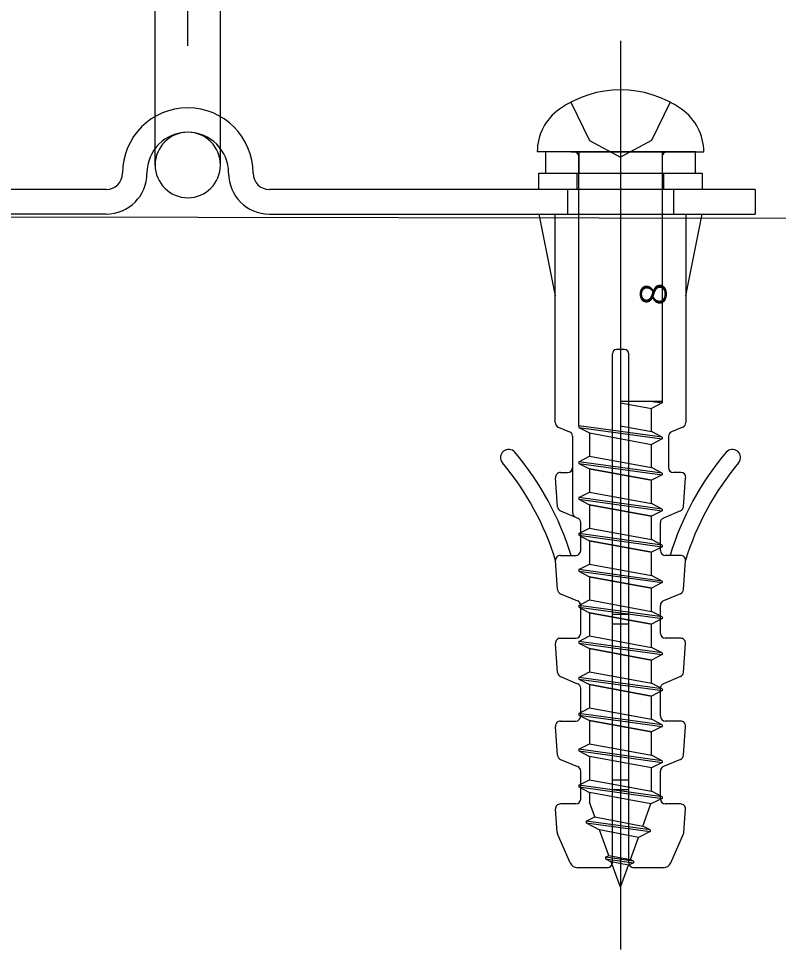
# Model space of a CAD drawing. Units: millimetres, scale not verified. Extents: x -875 to 875, y -1318 to 1308.
# Drawn here: x -732.4 to -685.8, y 204.7 to 261.6 of the extents above; entities that cross this region are included whole.
import ezdxf
from ezdxf.enums import TextEntityAlignment as Align

# ---------------------------------------------------------------- set-up
doc = ezdxf.new("R2010")
doc.units = ezdxf.units.MM
doc.header["$LTSCALE"] = 8
for name, color, linetype in [('0-4_YKK_12', 2, 'Continuous'), ('0-5_YKK_13', 4, 'Continuous'), ('0-8_YSS_K', 3, 'Continuous')]:
    doc.layers.add(name, color=color, linetype=linetype)
doc.styles.add('ＭＳ ゴシック', font='')
doc.styles.get('ＭＳ ゴシック').set_extended_font_data('MS Gothic')

msp = doc.modelspace()

# ---------------------------------------------------------------- linework, layer by layer
at = {"layer": '0-4_YKK_12'}
for p, q in [((-722, 259.977), (-722, 304.977)), ((-695.5, 260.291), (-695.5, 205.49)), ((-695.5, 254.691), (-695.5, 204.691))]:
    msp.add_line(p, q, dxfattribs=at)
at = {"layer": '0-5_YKK_13'}
for p, q in [((-724, 252.691), (-724, 269.691)), ((-720, 252.691), (-720, 269.691)), ((-698.55, 253.491), (-700.6, 253.491)), ((-698.55, 253.491), (-690.4, 253.491)), ((-698.05, 253.491), (-698.05, 252.191)), ((-692.95, 253.491), (-692.95, 252.191)), ((-698.05, 236.734), (-698.05, 253.191)), ((-692.95, 253.191), (-692.95, 238.237)), ((-698.15, 251.191), (-698.15, 252.191)), ((-692.85, 251.191), (-692.85, 252.191)), ((-727, 251.191), (-756.75, 251.191)), ((-687.25, 251.191), (-717, 251.191)), ((-698.75, 251.191), (-698.75, 249.691)), ((-692.25, 251.191), (-692.25, 249.691)), ((-687.25, 251.191), (-687.25, 249.691)), ((-727, 249.691), (-756.75, 249.691)), ((-717, 249.691), (-687.25, 249.691)), ((-700.5, 249.691), (-690.5, 249.691)), ((-700.5, 249.691), (-699.5, 244.691)), ((-699.5, 236.931), (-699.5, 249.691)), ((-691.5, 249.691), (-691.5, 236.931)), ((-691.5, 244.691), (-690.5, 249.691)), ((-696, 209.991), (-696, 241.131)), ((-695.26, 241.391), (-695.74, 241.391)), ((-695, 209.991), (-695, 241.131)), ((-695.5, 238.234), (-692.95, 238.234)), ((-695.5, 238.234), (-695.5, 236.723)), ((-695.5, 238.146), (-693.6, 237.796)), ((-693.679, 238.234), (-692.95, 238.134)), ((-692.95, 238.134), (-693.6, 237.796)), ((-692.95, 238.234), (-692.95, 238.134)), ((-693.6, 236.373), (-693.6, 237.796)), ((-699.315, 236.654), (-698.625, 236.366)), ((-698.05, 236.734), (-698.05, 236.634)), ((-692.95, 236.034), (-698.05, 236.734)), ((-698.05, 236.634), (-697.4, 236.296)), ((-698.05, 236.634), (-692.95, 235.934)), ((-695.5, 236.723), (-693.6, 236.373)), ((-691.685, 236.654), (-692.375, 236.366)), ((-698.44, 236.089), (-698.44, 231.419)), ((-697.4, 236.296), (-697.4, 234.873)), ((-697.4, 236.296), (-693.6, 235.596)), ((-692.95, 236.034), (-693.6, 236.373)), ((-692.56, 236.089), (-692.56, 234.171)), ((-693.6, 234.173), (-693.6, 235.596)), ((-698.05, 234.534), (-697.4, 234.873)), ((-697.4, 234.873), (-693.6, 234.173)), ((-698.05, 234.534), (-698.05, 234.434)), ((-692.95, 233.834), (-698.05, 234.534)), ((-698.05, 234.434), (-697.4, 234.096)), ((-698.05, 234.434), (-692.95, 233.734)), ((-692.95, 233.834), (-693.6, 234.173)), ((-699.354, 231.779), (-699.478, 233.55)), ((-699.178, 233.871), (-698.74, 233.871)), ((-697.4, 234.096), (-697.4, 232.673)), ((-692.95, 233.734), (-693.6, 233.396)), ((-692.95, 233.834), (-692.95, 233.734)), ((-691.8, 233.871), (-692.26, 233.871)), ((-691.646, 231.779), (-691.522, 233.55)), ((-693.6, 231.973), (-693.6, 233.396)), ((-698.05, 232.334), (-697.4, 232.673)), ((-697.4, 232.673), (-693.6, 231.973)), ((-698.05, 232.334), (-698.05, 232.234)), ((-692.95, 231.634), (-698.05, 232.334)), ((-698.05, 232.234), (-697.4, 231.896)), ((-698.05, 232.234), (-692.95, 231.534)), ((-697.4, 231.896), (-697.4, 230.473)), ((-693.6, 231.196), (-697.4, 231.896)), ((-697.4, 231.896), (-693.6, 231.196)), ((-692.95, 231.634), (-693.6, 231.973)), ((-699.17, 231.523), (-698.255, 231.142)), ((-692.95, 231.534), (-693.6, 231.196)), ((-692.95, 231.634), (-692.95, 231.534)), ((-691.83, 231.523), (-692.875, 231.088)), ((-698.255, 231.142), (-698.125, 231.088)), ((-697.94, 229.101), (-697.94, 230.811)), ((-693.06, 229.101), (-693.06, 230.811)), ((-698.05, 230.134), (-697.4, 230.473)), ((-692.95, 229.434), (-698.05, 230.134)), ((-697.4, 230.473), (-693.6, 229.773)), ((-698.05, 230.034), (-692.95, 229.334)), ((-697.4, 229.696), (-697.4, 228.273)), ((-693.6, 228.996), (-697.4, 229.696)), ((-697.4, 229.696), (-693.6, 228.996)), ((-692.95, 229.334), (-693.6, 228.996)), ((-693.6, 227.573), (-693.6, 228.996)), ((-692.95, 229.434), (-692.95, 229.334)), ((-699.354, 226.709), (-699.478, 228.48)), ((-699.178, 228.801), (-698.24, 228.801)), ((-691.822, 228.801), (-692.76, 228.801)), ((-691.646, 226.709), (-691.522, 228.48)), ((-698.05, 227.934), (-697.4, 228.273)), ((-692.95, 227.234), (-698.05, 227.934)), ((-698.05, 227.834), (-692.95, 227.134)), ((-697.4, 228.273), (-693.6, 227.573)), ((-697.4, 227.496), (-697.4, 226.073)), ((-693.6, 226.796), (-697.4, 227.496)), ((-697.4, 227.496), (-693.6, 226.796)), ((-692.95, 227.234), (-693.6, 227.573)), ((-693.6, 225.373), (-693.6, 226.796)), ((-699.17, 226.453), (-698.125, 226.018)), ((-691.83, 226.453), (-692.875, 226.018)), ((-698.05, 225.734), (-697.4, 226.073)), ((-698.05, 225.734), (-698.05, 225.634)), ((-692.95, 225.034), (-698.05, 225.734)), ((-698.05, 225.634), (-697.4, 225.296)), ((-698.05, 225.634), (-692.95, 224.934)), ((-697.94, 224.031), (-697.94, 225.741)), ((-697.4, 226.073), (-693.6, 225.373)), ((-693.06, 224.031), (-693.06, 225.741)), ((-697.4, 225.296), (-697.4, 223.873)), ((-693.6, 224.596), (-697.4, 225.296)), ((-697.4, 225.296), (-693.6, 224.596)), ((-695, 225.186), (-696, 225.186)), ((-692.95, 225.034), (-693.6, 225.373)), ((-692.95, 225.034), (-692.95, 224.934)), ((-695, 224.586), (-696, 224.586)), ((-692.95, 224.934), (-693.6, 224.596)), ((-693.6, 223.173), (-693.6, 224.596)), ((-698.05, 223.534), (-697.4, 223.873)), ((-697.4, 223.873), (-693.6, 223.173)), ((-699.354, 221.639), (-699.478, 223.41)), ((-699.178, 223.731), (-698.24, 223.731)), ((-698.05, 223.534), (-698.05, 223.434)), ((-692.95, 222.834), (-698.05, 223.534)), ((-698.05, 223.434), (-697.4, 223.096)), ((-698.05, 223.434), (-692.95, 222.734)), ((-691.822, 223.731), (-692.76, 223.731)), ((-691.646, 221.639), (-691.522, 223.41)), ((-697.4, 223.096), (-697.4, 221.673)), ((-693.6, 222.396), (-697.4, 223.096)), ((-697.4, 223.096), (-693.6, 222.396)), ((-692.95, 222.834), (-693.6, 223.173)), ((-693.6, 220.973), (-693.6, 222.396)), ((-698.05, 221.334), (-697.4, 221.673)), ((-697.4, 221.673), (-693.6, 220.973)), ((-699.17, 221.383), (-698.125, 220.948)), ((-698.05, 221.334), (-698.05, 221.234)), ((-692.95, 220.634), (-698.05, 221.334)), ((-698.05, 221.234), (-697.4, 220.896)), ((-698.05, 221.234), (-692.95, 220.534)), ((-691.83, 221.383), (-692.875, 220.948)), ((-697.94, 218.961), (-697.94, 220.671)), ((-697.4, 220.896), (-697.4, 219.473)), ((-693.6, 220.196), (-697.4, 220.896)), ((-697.4, 220.896), (-693.6, 220.196)), ((-692.95, 220.634), (-693.6, 220.973)), ((-692.95, 220.534), (-693.6, 220.196)), ((-693.06, 218.961), (-693.06, 220.671)), ((-692.95, 220.634), (-692.95, 220.534)), ((-693.6, 218.773), (-693.6, 220.196)), ((-698.05, 219.134), (-697.4, 219.473)), ((-697.4, 219.473), (-693.6, 218.773)), ((-692.95, 218.434), (-698.05, 219.134)), ((-698.05, 219.034), (-692.95, 218.334)), ((-692.95, 218.434), (-693.6, 218.773)), ((-699.354, 216.569), (-699.478, 218.34)), ((-699.178, 218.661), (-698.24, 218.661)), ((-697.4, 218.696), (-697.4, 217.273)), ((-693.6, 217.996), (-697.4, 218.696)), ((-697.4, 218.696), (-693.6, 217.996)), ((-692.95, 218.334), (-693.6, 217.996)), ((-692.95, 218.434), (-692.95, 218.334)), ((-691.822, 218.661), (-692.76, 218.661)), ((-691.646, 216.569), (-691.522, 218.34)), ((-693.6, 216.573), (-693.6, 217.996)), ((-698.05, 216.934), (-697.4, 217.273)), ((-697.4, 217.273), (-693.6, 216.573)), ((-698.05, 216.934), (-698.05, 216.834)), ((-692.95, 216.234), (-698.05, 216.934)), ((-698.05, 216.834), (-697.4, 216.496)), ((-698.05, 216.834), (-692.95, 216.134)), ((-697.4, 216.496), (-697.4, 215.073)), ((-693.6, 215.796), (-697.4, 216.496)), ((-692.95, 216.234), (-693.6, 216.573)), ((-699.17, 216.313), (-698.125, 215.878)), ((-691.83, 216.313), (-692.875, 215.878)), ((-697.94, 213.891), (-697.94, 215.601)), ((-693.6, 214.373), (-693.6, 215.796)), ((-693.06, 213.891), (-693.06, 215.601)), ((-698.05, 214.734), (-697.4, 215.073)), ((-698.05, 214.734), (-698.05, 214.634)), ((-692.95, 214.034), (-698.05, 214.734)), ((-697.4, 215.073), (-693.6, 214.373)), ((-695, 215.046), (-696, 215.046)), ((-698.05, 214.634), (-697.4, 214.296)), ((-698.05, 214.634), (-692.95, 213.934)), ((-697.4, 214.296), (-697.4, 213.71)), ((-693.639, 213.603), (-697.4, 214.296)), ((-695, 214.446), (-696, 214.446)), ((-692.95, 214.034), (-693.6, 214.373)), ((-697.072, 212.808), (-697.4, 213.71)), ((-694.138, 212.232), (-693.639, 213.603)), ((-692.95, 213.934), (-693.639, 213.603)), ((-692.95, 214.034), (-692.95, 213.934)), ((-699.379, 211.867), (-699.478, 213.27)), ((-698.24, 213.591), (-699.178, 213.591)), ((-691.822, 213.591), (-692.76, 213.591)), ((-691.621, 211.867), (-691.522, 213.27)), ((-697.597, 212.534), (-697.072, 212.808)), ((-693.688, 211.998), (-697.597, 212.534)), ((-697.072, 212.808), (-694.138, 212.232)), ((-697.597, 212.434), (-693.688, 211.898)), ((-696.212, 210.446), (-696.781, 212.009)), ((-694.393, 211.531), (-696.781, 212.009)), ((-693.688, 211.898), (-694.393, 211.531)), ((-693.688, 211.998), (-694.138, 212.232)), ((-693.688, 211.998), (-693.688, 211.898)), ((-698.586, 209.992), (-699.355, 211.769)), ((-694.881, 210.192), (-694.393, 211.531)), ((-692.414, 209.992), (-691.645, 211.769)), ((-696.427, 210.334), (-696.212, 210.446)), ((-694.699, 210.097), (-696.427, 210.334)), ((-696.427, 210.234), (-694.699, 209.997)), ((-696.212, 210.446), (-694.881, 210.192)), ((-694.699, 210.097), (-694.881, 210.192)), ((-696.3, 209.691), (-698.127, 209.691)), ((-695.5, 208.49), (-696.066, 210.046)), ((-695.011, 209.835), (-696.066, 210.046)), ((-695.5, 208.49), (-695.011, 209.835)), ((-694.699, 209.997), (-695.011, 209.835)), ((-692.873, 209.691), (-694.7, 209.691)), ((-694.699, 210.097), (-694.699, 209.997))]:
    msp.add_line(p, q, dxfattribs=at)
for points in [[(-698.549, 256.531), (-697.405, 254.186), (-695.5, 253.173)], [(-692.451, 256.531), (-693.595, 254.186), (-695.5, 253.173)], [(-692.95, 236.034), (-692.95, 235.934), (-693.6, 235.596)], [(-693.6, 233.396), (-697.4, 234.096), (-693.6, 233.396)], [(-692.95, 229.434), (-693.6, 229.773), (-693.6, 231.196)], [(-698.05, 230.134), (-698.05, 230.034), (-697.4, 229.696)], [(-698.05, 227.934), (-698.05, 227.834), (-697.4, 227.496)], [(-692.95, 227.234), (-692.95, 227.134), (-693.6, 226.796)], [(-692.95, 222.834), (-692.95, 222.734), (-693.6, 222.396)], [(-698.05, 219.134), (-698.05, 219.034), (-697.4, 218.696)], [(-692.95, 216.234), (-692.95, 216.134), (-693.6, 215.796)], [(-697.597, 212.534), (-697.597, 212.434), (-696.781, 212.009)], [(-696.427, 210.334), (-696.427, 210.234), (-696.066, 210.046)]]:
    msp.add_lwpolyline(points, dxfattribs=at)
for points in [[(-690.9, 253.491), (-700.1, 253.491), (-700.1, 252.191), (-690.9, 252.191)], [(-700.5, 251.191), (-700.5, 252.191), (-690.5, 252.191), (-690.5, 251.191)]]:
    msp.add_lwpolyline(points, close=True, dxfattribs=at)
for centre, radius, start, end in [((-695.5, 250.791), 6.5, 54.8473, 125.1527), ((-722, 252.191), 4, 0, 180), ((-697.4, 253.489), 3.2, 125.1527, 179.9668), ((-693.6, 253.489), 3.2, 0.0332, 54.8473), ((-722, 252.191), 2.5, 0, 180), ((-722, 252.691), 2, 0, 180), ((-698.35, 253.191), 0.3, 0, 90), ((-692.65, 253.191), 0.3, 90, 180), ((-722, 252.691), 2, 180, 0), ((-727, 252.191), 2.5, 270, 0), ((-727, 252.191), 1, 270, 0), ((-717, 252.191), 2.5, 180, 270), ((-717, 252.191), 1, 180, 270), ((-695.74, 241.131), 0.26, 90, 180), ((-695.26, 241.131), 0.26, 0, 90), ((-699.2, 236.931), 0.3, 180, 247.3801), ((-691.8, 236.931), 0.3, 292.6199, 0), ((-698.74, 236.089), 0.3, 0, 67.3801), ((-692.26, 236.089), 0.3, 112.6199, 180), ((-702.351, 234.79), 0.5, 40.1696, 220.1696), ((-688.649, 234.79), 0.5, 319.8304, 139.8304), ((-715.647, 223.566), 17.9, 17.0046, 40.1696), ((-675.353, 223.566), 17.9, 139.8304, 162.9954), ((-715.647, 223.566), 16.9, 16.9037, 40.1696), ((-698.74, 234.171), 0.3, 270, 0), ((-692.26, 234.171), 0.3, 180, 270), ((-675.353, 223.566), 16.9, 139.8304, 163.0963), ((-699.178, 233.571), 0.3, 90, 184), ((-691.8, 233.571), 0.3, 0, 90), ((-699.054, 231.8), 0.3, 184, 247.3801), ((-698.14, 231.419), 0.3, 180, 247.3801), ((-691.946, 231.8), 0.3, 292.6199, 356), ((-698.24, 230.811), 0.3, 0, 67.3801), ((-698.24, 230.811), 0.3, 0, 67.3801), ((-692.76, 230.811), 0.3, 112.6199, 180), ((-698.24, 229.101), 0.3, 270, 0), ((-692.76, 229.101), 0.3, 180, 270), ((-699.178, 228.501), 0.3, 90, 184), ((-691.822, 228.501), 0.3, 356, 90), ((-699.054, 226.73), 0.3, 184, 247.3801), ((-691.946, 226.73), 0.3, 292.6199, 356), ((-698.24, 225.741), 0.3, 0, 67.3801), ((-692.76, 225.741), 0.3, 112.6199, 180), ((-698.24, 224.031), 0.3, 270, 0), ((-692.76, 224.031), 0.3, 180, 270), ((-699.178, 223.431), 0.3, 90, 184), ((-691.822, 223.431), 0.3, 356, 90), ((-699.054, 221.66), 0.3, 184, 247.3801), ((-691.946, 221.66), 0.3, 292.6199, 356), ((-698.24, 220.671), 0.3, 0, 67.3801), ((-692.76, 220.671), 0.3, 112.6199, 180), ((-698.24, 218.961), 0.3, 270, 0), ((-692.76, 218.961), 0.3, 180, 270), ((-699.178, 218.361), 0.3, 90, 184), ((-691.822, 218.361), 0.3, 356, 90), ((-699.054, 216.59), 0.3, 184, 247.3801), ((-691.946, 216.59), 0.3, 292.6199, 356), ((-698.24, 215.601), 0.3, 0, 67.3801), ((-692.76, 215.601), 0.3, 112.6199, 180), ((-698.24, 213.891), 0.3, 270, 0), ((-692.76, 213.891), 0.3, 180, 270), ((-699.178, 213.291), 0.3, 90, 184), ((-691.822, 213.291), 0.3, 356, 90), ((-699.08, 211.888), 0.3, 184, 203.4287), ((-691.92, 211.888), 0.3, 336.5713, 356), ((-698.127, 210.191), 0.5, 203.4287, 270), ((-696.3, 209.991), 0.3, 270, 0), ((-694.7, 209.991), 0.3, 180, 270), ((-692.873, 210.191), 0.5, 270, 336.5713)]:
    msp.add_arc(centre, radius, start, end, dxfattribs=at)
at = {"layer": '0-8_YSS_K'}
msp.add_line((-255.5, 248.712), (-850.5, 249.691), dxfattribs=at)

# ---------------------------------------------------------------- texts
at = {"layer": '0-5_YKK_13', "style": 'ＭＳ ゴシック'}
msp.add_text('８', height=1.62, rotation=90, dxfattribs=at).set_placement((-692.196, 243.683), align=Align.BOTTOM_LEFT)

doc.saveas('drawing.dxf')
